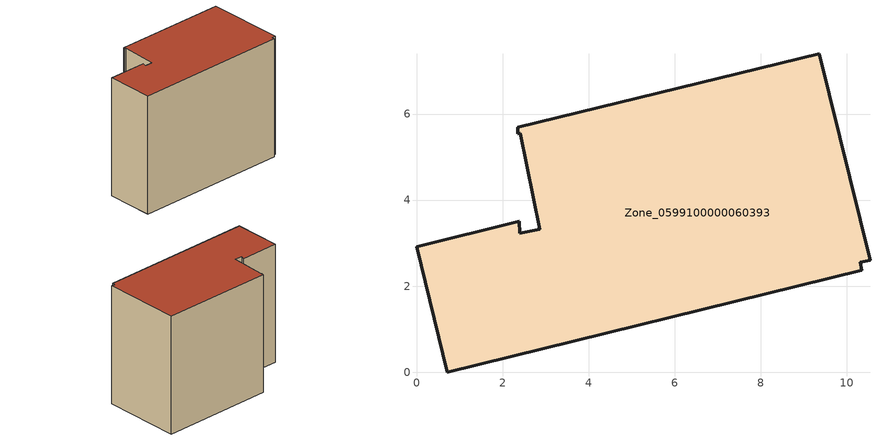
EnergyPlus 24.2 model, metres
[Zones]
Zone_0599100000060393
 floor ground (C_G): 10.34,2.37 0.72,0 0,2.91 2.39,3.51 2.4,3.23 2.86,3.33 2.41,5.55 2.36,5.55 2.35,5.7 9.36,7.4 10.54,2.6 10.31,2.56 z0
 wall outside (C_F): 10.54,2.6 9.36,7.4 2.35,5.7 2.36,5.55 2.41,5.55 2.86,3.33 2.4,3.23 2.39,3.51 0,2.91 0.72,0 10.34,2.37 10.31,2.56 10.54,2.6 z0:7.64
 roof outside (C_R): 0.72,0 10.34,2.37 10.31,2.56 10.54,2.6 9.36,7.4 2.35,5.7 2.36,5.55 2.41,5.55 2.86,3.33 2.4,3.23 2.39,3.51 0,2.91 z7.64
[BUILDING]
Pand.0599100000060393: North Axis=0; Terrain=City; Loads Convergence Tolerance Value=0.04; Temperature Convergence Tolerance Value=0.4; Solar Distribution=FullExterior; Maximum Number of Warmup Days=25; Minimum Number of Warmup Days=1
[Site:Location]
Rotterdam.The.Hague.AP_ZH_NLD Design_Conditions: Latitude=51.96; Longitude=4.45; Time Zone=1; Elevation=-4.5
[SITE:GROUNDTEMPERATURE:BUILDINGSURFACE]
18, 18, 18, 18, 18, 18, 18, 18, 18, 18, 18, 18
[MATERIAL] Thermal Absorptance=0.9; Solar Absorptance=0.7; Visible Absorptance=0.7
Name | Roughness | Thickness | Conductivity | Density | Specific Heat
G.TC.1946 | MediumSmooth | 0.15 | 1 | 540 | 1210
F.TC.1946 | Rough | 0.3 | 0.857143 | 1920 | 840
R.TC.1946 | MediumRough | 0.2 | 0.909091 | 1500 | 1000
[CONSTRUCTION]
C_G: G.TC.1946
C_F: F.TC.1946
C_R: R.TC.1946
[ZONE]
Zone_0599100000060393: Type=1; Multiplier=1; Ceiling Height=Autocalculate; Volume=Autocalculate; Floor Area=autocalculate; Part of Total Floor Area=Yes
[ZONEINFILTRATION:DESIGNFLOWRATE]
Infil_Zone_0599100000060393: Zone or ZoneList or Space or SpaceList=Zone_0599100000060393; Schedule=AlwaysOn; Design Flow Rate Calculation Method=Flow/Area; Flow Rate per Floor Area=0.003; Constant Term Coefficient=1; Temperature Term Coefficient=0; Velocity Term Coefficient=0; Velocity Squared Term Coefficient=0
[HVACTEMPLATE:ZONE:IDEALLOADSAIRSYSTEM]
Zone_0599100000060393: Maximum Heating Supply Air Temperature=50; Minimum Cooling Supply Air Temperature=13; Maximum Heating Supply Air Humidity Ratio=0.0156; Minimum Cooling Supply Air Humidity Ratio=0.0077; Heating Limit=NoLimit; Cooling Limit=NoLimit; Dehumidification Control Type=ConstantSensibleHeatRatio; Cooling Sensible Heat Ratio=0.7; Dehumidification Setpoint=60; Humidification Control Type=None; Humidification Setpoint=30; Outdoor Air Method=None; Outdoor Air Flow Rate per Person=0.00944; Outdoor Air Flow Rate per Zone Floor Area=0; Outdoor Air Flow Rate per Zone=0; Demand Controlled Ventilation Type=None; Outdoor Air Economizer Type=NoEconomizer; Heat Recovery Type=None; Sensible Heat Recovery Effectiveness=0.7; Latent Heat Recovery Effectiveness=0.65
[ZONECONTROL:THERMOSTAT]
ThermostatControl_Zone_0599100000060393: Zone or ZoneList=Zone_0599100000060393; Control Type Schedule=DualSetpointControlType; Control 1=Thermostat_Zone_0599100000060393; Temperature Difference Between Cutout And Setpoint=0
[THERMOSTATSETPOINT:DUALSETPOINT]
Thermostat_Zone_0599100000060393: Heating Setpoint Temperature Schedule=HeatingSetpoint_Zone_0599100000060393; Cooling Setpoint Temperature Schedule=CoolingSetpoint_Zone_0599100000060393
[SCHEDULE:COMPACT]
HeatingSetpoint_Zone_0599100000060393: Through: 12/31, For: AllDays, Until: 24:00, 21
CoolingSetpoint_Zone_0599100000060393: Through: 12/31, For: AllDays, Until: 24:00, 24
DualSetpointControlType: Through: 12/31, For: AllDays, Until: 24:00, 4
AlwaysOn: Through: 12/31, For: AllDays, Until: 24:00, 1
